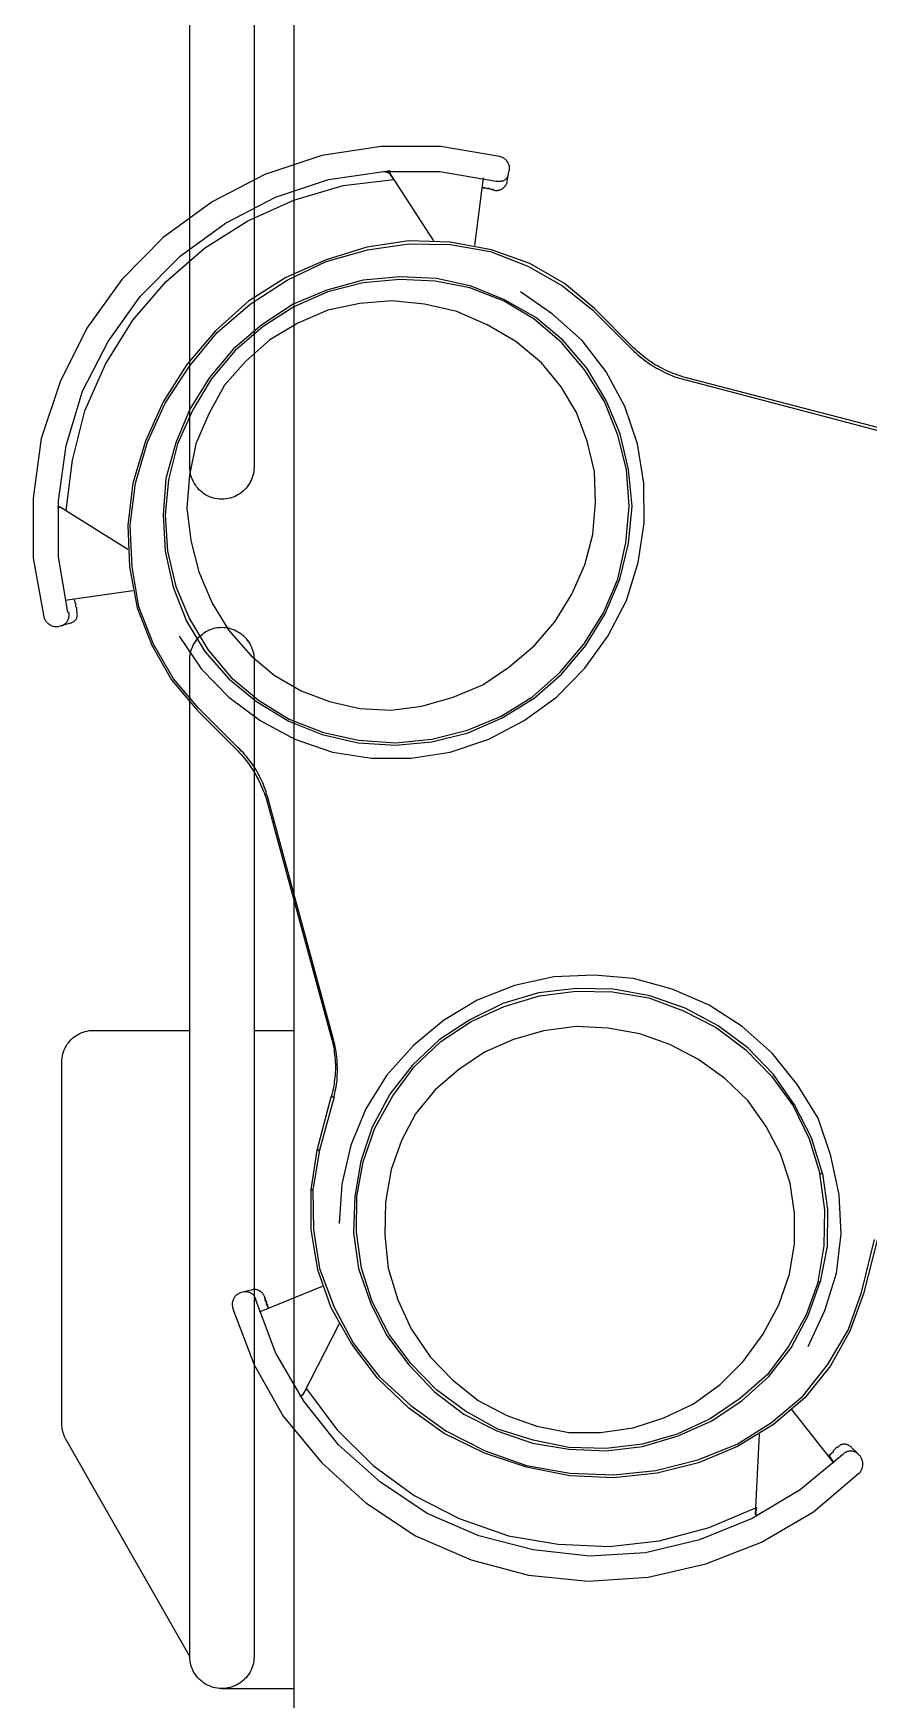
# Model space of a CAD drawing. Header units: metres. Extents: x 0 to 31.2, y 0 to 17.3.
# Drawn here: x 23.029 to 23.556, y 3.945 to 4.996 of the extents above; entities that cross this region are included whole.
import ezdxf

# ---------------------------------------------------------------- set-up
doc = ezdxf.new("R2010")
doc.units = ezdxf.units.M
doc.header["$MEASUREMENT"] = 0
doc.layers.add('Equipment Layer', color=7, linetype='CONTINUOUS', true_color=0xc20f8a)

msp = doc.modelspace()

# ---------------------------------------------------------------- linework, layer by layer
at = {"layer": 'Equipment Layer'}
for points in [[(23.1274, 4.7226), (23.1274, 5.6787)], [(23.168, 5.6787), (23.168, 4.7226)], [(23.87, 5.6734), (23.193, 5.6734), (23.193, 2.4056), (23.87, 2.4056), (23.87, 5.6734)], [(23.3232, 4.9184), (23.3228, 4.9184), (23.2858, 4.9248), (23.2481, 4.9248), (23.2107, 4.9191), (23.1747, 4.9071), (23.1415, 4.8899), (23.1105, 4.8673), (23.0844, 4.8408), (23.0625, 4.8101), (23.0456, 4.7763), (23.0336, 4.7406), (23.0286, 4.7029), (23.0286, 4.6651), (23.0353, 4.6281), (23.0353, 4.6277)], [(23.3288, 4.9089), (23.329, 4.9094), (23.3291, 4.9099), (23.3292, 4.9104), (23.3292, 4.9109), (23.3292, 4.9114), (23.3292, 4.9119), (23.3291, 4.9124), (23.3289, 4.9129), (23.3288, 4.9133), (23.3286, 4.9138), (23.3284, 4.9143), (23.3281, 4.9147), (23.3279, 4.9152), (23.3275, 4.9156), (23.3272, 4.916), (23.3269, 4.9164), (23.3265, 4.9167), (23.3261, 4.917), (23.3256, 4.9173), (23.3252, 4.9176), (23.3247, 4.9179), (23.3242, 4.9181), (23.3237, 4.9183), (23.3232, 4.9184)], [(23.0882, 4.6704), (23.0456, 4.6972), (23.0438, 4.6972), (23.0456, 4.6972), (23.0494, 4.6951), (23.0533, 4.7269), (23.0611, 4.7579), (23.0741, 4.7875), (23.0914, 4.8151), (23.1122, 4.8394), (23.1366, 4.8606), (23.1641, 4.8779), (23.193, 4.8909), (23.2241, 4.9001), (23.2562, 4.904), (23.2537, 4.9078), (23.2812, 4.8652)], [(23.0512, 4.6306), (23.0505, 4.6309), (23.0445, 4.6658), (23.0445, 4.7011), (23.0494, 4.736), (23.0597, 4.7703), (23.0759, 4.8017), (23.096, 4.8302), (23.1214, 4.8556), (23.15, 4.8764), (23.1814, 4.8927), (23.2149, 4.904), (23.2498, 4.9089), (23.2537, 4.9096), (23.2537, 4.9078), (23.2498, 4.9089), (23.2851, 4.9089), (23.3207, 4.9029), (23.3211, 4.9029)], [(23.3126, 4.905), (23.307, 4.8623)], [(23.3193, 4.8973), (23.3198, 4.8972), (23.3202, 4.8971), (23.3206, 4.8971), (23.321, 4.8971), (23.3215, 4.8971), (23.3219, 4.8972), (23.3223, 4.8972), (23.3227, 4.8973), (23.3231, 4.8975), (23.3234, 4.8976), (23.3238, 4.8977), (23.3242, 4.8979), (23.3245, 4.8981), (23.3249, 4.8983), (23.3252, 4.8986), (23.3255, 4.8988), (23.3258, 4.8991), (23.3261, 4.8994), (23.3263, 4.8997), (23.3266, 4.9), (23.3268, 4.9004), (23.327, 4.9007), (23.3272, 4.9011), (23.3274, 4.9015)], [(23.3211, 4.9029), (23.3215, 4.9028), (23.322, 4.9028), (23.3224, 4.9028), (23.3228, 4.9028), (23.3232, 4.9028), (23.3236, 4.9028), (23.324, 4.9029), (23.3244, 4.903), (23.3248, 4.9031), (23.3252, 4.9032), (23.3255, 4.9034), (23.3258, 4.9036), (23.3262, 4.9038), (23.3265, 4.904), (23.3268, 4.9042), (23.327, 4.9045), (23.3273, 4.9047), (23.3275, 4.905), (23.3277, 4.9053), (23.3279, 4.9057), (23.3281, 4.906), (23.3283, 4.9064), (23.3284, 4.9067), (23.3285, 4.9071)], [(23.3274, 4.9015), (23.3288, 4.9089)], [(23.3285, 4.9071), (23.3288, 4.9089)], [(23.3123, 4.8994), (23.3126, 4.8987), (23.3133, 4.8987), (23.3126, 4.8987), (23.3137, 4.8987), (23.3133, 4.8987), (23.3137, 4.8987), (23.3151, 4.8983), (23.3154, 4.8983), (23.3151, 4.8983), (23.3161, 4.8983), (23.3154, 4.8983), (23.3165, 4.8983), (23.3161, 4.8983), (23.3165, 4.8983), (23.3179, 4.8976), (23.3193, 4.8973)], [(23.3183, 4.8976), (23.3179, 4.8976), (23.3183, 4.8976)], [(23.319, 4.8976), (23.3183, 4.8976), (23.319, 4.8976)], [(23.2657, 4.8652), (23.2392, 4.8613), (23.2135, 4.8532), (23.1881, 4.8422), (23.1644, 4.8271), (23.1436, 4.8084), (23.1256, 4.7872), (23.1105, 4.7636), (23.0995, 4.7389), (23.0914, 4.7124), (23.0882, 4.6859), (23.0893, 4.6595), (23.0942, 4.6337), (23.1034, 4.6101), (23.1158, 4.5882), (23.132, 4.5692), (23.1567, 4.5445)], [(23.1577, 4.5455), (23.1331, 4.5702), (23.1172, 4.5889), (23.1045, 4.6108), (23.0953, 4.6344), (23.0911, 4.6595), (23.0897, 4.6859), (23.0932, 4.7124), (23.1006, 4.7382), (23.1119, 4.7629), (23.1271, 4.7861), (23.1447, 4.8073), (23.1655, 4.8253), (23.1888, 4.8405), (23.2135, 4.8521), (23.2396, 4.8595), (23.2657, 4.8634), (23.2918, 4.863), (23.3172, 4.8585), (23.3408, 4.8493), (23.3627, 4.8369), (23.3818, 4.8214), (23.4065, 4.7967)], [(23.4075, 4.7978), (23.3828, 4.8225), (23.3638, 4.8383), (23.3419, 4.851), (23.3179, 4.8595), (23.2918, 4.8645), (23.2657, 4.8652)], [(23.26, 4.8426), (23.2368, 4.8405), (23.2138, 4.8341), (23.1927, 4.8253), (23.1729, 4.8122), (23.1549, 4.7971), (23.1398, 4.7791), (23.1274, 4.759), (23.1186, 4.7378), (23.1122, 4.7152), (23.1105, 4.6923), (23.1119, 4.6694), (23.1168, 4.6468), (23.1253, 4.6253), (23.1369, 4.6062), (23.1521, 4.5889), (23.1694, 4.5745), (23.1898, 4.5621), (23.211, 4.5537), (23.2336, 4.5484), (23.2572, 4.547), (23.2802, 4.5491), (23.3031, 4.5547), (23.3246, 4.5642), (23.3447, 4.5766), (23.362, 4.5918), (23.3772, 4.6097), (23.3895, 4.6299), (23.3987, 4.6517), (23.4043, 4.6743), (23.4065, 4.6979), (23.4043, 4.7209), (23.399, 4.7434), (23.3902, 4.7646), (23.3782, 4.7847), (23.3631, 4.8024), (23.3458, 4.8168), (23.326, 4.8281), (23.3049, 4.8366), (23.283, 4.8415), (23.26, 4.8426)], [(23.26, 4.8408), (23.2368, 4.8387), (23.2145, 4.8331), (23.193, 4.8235), (23.1736, 4.8112), (23.156, 4.796), (23.1408, 4.778), (23.1292, 4.7586), (23.1196, 4.7371), (23.114, 4.7145), (23.1119, 4.6923), (23.1133, 4.6694), (23.1186, 4.6471), (23.1271, 4.6267), (23.1387, 4.6073), (23.1532, 4.59), (23.1708, 4.5755), (23.1902, 4.5635), (23.2117, 4.5551), (23.2339, 4.5501), (23.2572, 4.5484), (23.2802, 4.5508), (23.3027, 4.5565), (23.3239, 4.5653), (23.3437, 4.5776), (23.3609, 4.5928), (23.3761, 4.6108), (23.3885, 4.6306), (23.3976, 4.6517), (23.4026, 4.6747), (23.4047, 4.6979), (23.4029, 4.7209), (23.3976, 4.7427), (23.3892, 4.7639), (23.3768, 4.7837), (23.362, 4.801), (23.3447, 4.8158), (23.3257, 4.8271), (23.3041, 4.8355), (23.2823, 4.8398), (23.26, 4.8408)], [(23.1207, 4.6157), (23.1348, 4.5949), (23.1521, 4.5773), (23.1719, 4.5625), (23.1937, 4.5508), (23.2174, 4.5427), (23.2421, 4.5388), (23.2671, 4.5388), (23.2918, 4.5427), (23.3161, 4.5508), (23.3384, 4.5625), (23.3588, 4.5773), (23.3768, 4.5956), (23.3913, 4.6157), (23.4029, 4.6383), (23.4103, 4.6623), (23.4142, 4.687), (23.4139, 4.7124), (23.41, 4.7371), (23.4019, 4.7607), (23.3902, 4.7826), (23.3751, 4.8024), (23.3564, 4.8189), (23.3362, 4.8331)], [(23.2548, 4.8274), (23.2346, 4.8256), (23.2145, 4.8214), (23.1955, 4.8133), (23.1779, 4.8027), (23.1627, 4.7893), (23.1493, 4.7741), (23.1394, 4.7561), (23.1313, 4.7371), (23.1271, 4.7173), (23.1256, 4.6965), (23.1281, 4.6761), (23.1331, 4.6563), (23.1415, 4.6366), (23.1521, 4.6193), (23.1662, 4.6034), (23.1807, 4.5911), (23.1976, 4.5812), (23.2156, 4.5745), (23.2346, 4.5702), (23.2544, 4.5692), (23.2738, 4.5716), (23.2936, 4.5773), (23.3123, 4.5851), (23.3288, 4.5963), (23.3447, 4.6097), (23.3578, 4.6249), (23.3684, 4.6422), (23.3768, 4.6609), (23.3818, 4.6799), (23.3835, 4.7001), (23.3828, 4.7198), (23.3782, 4.7389), (23.3715, 4.7569), (23.3617, 4.7731), (23.3493, 4.7883), (23.3331, 4.8017), (23.3151, 4.8122), (23.296, 4.8207), (23.2756, 4.8253), (23.2548, 4.8274)], [(23.4065, 4.7967), (23.4077, 4.7956), (23.4089, 4.7945), (23.4101, 4.7934), (23.4114, 4.7923), (23.4126, 4.7913), (23.4139, 4.7903), (23.4152, 4.7894), (23.4165, 4.7884), (23.4179, 4.7875), (23.4192, 4.7866), (23.4206, 4.7858), (23.422, 4.7849), (23.4234, 4.7842), (23.4248, 4.7834), (23.4262, 4.7827), (23.4276, 4.782), (23.4291, 4.7813), (23.4306, 4.7807), (23.432, 4.7801), (23.4335, 4.7795), (23.435, 4.779), (23.4365, 4.7785), (23.4381, 4.7781), (23.4396, 4.7777)], [(23.44, 4.7791), (23.4384, 4.7795), (23.4369, 4.78), (23.4354, 4.7805), (23.4339, 4.7811), (23.4324, 4.7816), (23.431, 4.7822), (23.4295, 4.7828), (23.4281, 4.7835), (23.4267, 4.7841), (23.4253, 4.7848), (23.4239, 4.7856), (23.4225, 4.7863), (23.4212, 4.7871), (23.4199, 4.7879), (23.4186, 4.7888), (23.4173, 4.7896), (23.416, 4.7905), (23.4147, 4.7915), (23.4135, 4.7925), (23.4122, 4.7935), (23.411, 4.7945), (23.4098, 4.7956), (23.4087, 4.7966), (23.4075, 4.7978)], [(23.4396, 4.7777), (23.5899, 4.7382)], [(23.5906, 4.7399), (23.44, 4.7791)], [(23.1475, 4.7022), (23.1462, 4.7022), (23.1448, 4.7024), (23.1435, 4.7026), (23.1422, 4.7029), (23.141, 4.7033), (23.1398, 4.7038), (23.1386, 4.7043), (23.1374, 4.705), (23.1363, 4.7057), (23.1353, 4.7064), (23.1343, 4.7073), (23.1334, 4.7082), (23.1325, 4.7091), (23.1316, 4.7101), (23.1309, 4.7112), (23.1302, 4.7123), (23.1296, 4.7135), (23.129, 4.7147), (23.1285, 4.7159), (23.1281, 4.7172), (23.1278, 4.7185), (23.1276, 4.7199), (23.1275, 4.7212), (23.1274, 4.7226)], [(23.168, 4.7226), (23.1679, 4.7212), (23.1678, 4.7199), (23.1676, 4.7185), (23.1672, 4.7172), (23.1668, 4.7159), (23.1664, 4.7147), (23.1658, 4.7135), (23.1652, 4.7123), (23.1645, 4.7112), (23.1637, 4.7101), (23.1629, 4.7091), (23.162, 4.7082), (23.161, 4.7073), (23.16, 4.7064), (23.1589, 4.7057), (23.1578, 4.705), (23.1567, 4.7043), (23.1555, 4.7038), (23.1542, 4.7033), (23.1529, 4.7029), (23.1516, 4.7026), (23.1503, 4.7024), (23.1489, 4.7022), (23.1475, 4.7022)], [(23.0914, 4.6443), (23.0487, 4.6383)], [(23.0561, 4.6316), (23.0561, 4.632), (23.0561, 4.6334), (23.0561, 4.6337), (23.0554, 4.6344), (23.0554, 4.6348), (23.0554, 4.6362), (23.0551, 4.6366), (23.0551, 4.6373), (23.0551, 4.6376), (23.0544, 4.639), (23.0544, 4.6394)], [(23.0353, 4.6277), (23.0355, 4.6273), (23.0357, 4.6268), (23.0359, 4.6263), (23.0361, 4.6259), (23.0364, 4.6255), (23.0367, 4.6251), (23.0371, 4.6247), (23.0374, 4.6243), (23.0378, 4.624), (23.0382, 4.6236), (23.0386, 4.6233), (23.039, 4.6231), (23.0395, 4.6228), (23.0399, 4.6226), (23.0404, 4.6224), (23.0409, 4.6222), (23.0414, 4.6221), (23.0419, 4.622), (23.0424, 4.6219), (23.0429, 4.6219), (23.0434, 4.6219), (23.0439, 4.6219), (23.0444, 4.622), (23.0449, 4.6221)], [(23.0466, 4.6224), (23.047, 4.6226), (23.0475, 4.6228), (23.0478, 4.6231), (23.0482, 4.6233), (23.0486, 4.6235), (23.0489, 4.6238), (23.0492, 4.6241), (23.0495, 4.6244), (23.0497, 4.6247), (23.05, 4.625), (23.0502, 4.6254), (23.0504, 4.6257), (23.0505, 4.6261), (23.0507, 4.6264), (23.0508, 4.6268), (23.051, 4.6272), (23.0511, 4.6276), (23.0511, 4.628), (23.0512, 4.6284), (23.0512, 4.6288), (23.0513, 4.6293), (23.0513, 4.6297), (23.0512, 4.6301), (23.0512, 4.6306)], [(23.0523, 4.6242), (23.0527, 4.6243), (23.053, 4.6244), (23.0534, 4.6246), (23.0537, 4.6248), (23.0541, 4.625), (23.0544, 4.6252), (23.0546, 4.6254), (23.0549, 4.6257), (23.0552, 4.6259), (23.0554, 4.6262), (23.0556, 4.6265), (23.0558, 4.6269), (23.056, 4.6272), (23.0561, 4.6275), (23.0562, 4.6279), (23.0563, 4.6283), (23.0564, 4.6287), (23.0564, 4.6291), (23.0565, 4.6295), (23.0564, 4.6299), (23.0564, 4.6303), (23.0564, 4.6307), (23.0563, 4.6312), (23.0561, 4.6316)], [(23.0449, 4.6221), (23.0523, 4.6242)], [(23.1274, 4.6013), (23.1275, 4.6026), (23.1276, 4.6039), (23.1278, 4.6052), (23.1281, 4.6064), (23.1285, 4.6077), (23.129, 4.6089), (23.1296, 4.6101), (23.1302, 4.6112), (23.1309, 4.6123), (23.1316, 4.6133), (23.1325, 4.6144), (23.1334, 4.6153), (23.1343, 4.6162), (23.1353, 4.617), (23.1363, 4.6178), (23.1374, 4.6185), (23.1386, 4.6192), (23.1398, 4.6197), (23.141, 4.6202), (23.1422, 4.6206), (23.1435, 4.621), (23.1448, 4.6212), (23.1462, 4.6213), (23.1475, 4.6214)], [(23.1475, 4.6214), (23.1489, 4.6213), (23.1503, 4.6212), (23.1516, 4.621), (23.1529, 4.6206), (23.1542, 4.6202), (23.1555, 4.6197), (23.1567, 4.6192), (23.1578, 4.6185), (23.1589, 4.6178), (23.16, 4.617), (23.161, 4.6162), (23.162, 4.6153), (23.1629, 4.6144), (23.1637, 4.6133), (23.1645, 4.6123), (23.1652, 4.6112), (23.1658, 4.6101), (23.1664, 4.6089), (23.1668, 4.6077), (23.1672, 4.6064), (23.1676, 4.6052), (23.1678, 4.6039), (23.1679, 4.6026), (23.168, 4.6013)], [(23.1475, 4.6214), (23.1475, 4.6214)], [(23.1274, 3.9719), (23.1274, 4.6013)], [(23.168, 4.6013), (23.168, 3.9719)], [(23.1567, 4.5445), (23.1578, 4.5434), (23.1588, 4.5422), (23.1599, 4.5411), (23.1609, 4.5399), (23.1619, 4.5387), (23.1629, 4.5374), (23.1638, 4.5362), (23.1648, 4.5349), (23.1657, 4.5336), (23.1665, 4.5323), (23.1674, 4.531), (23.1682, 4.5297), (23.169, 4.5283), (23.1697, 4.5269), (23.1705, 4.5256), (23.1712, 4.5242), (23.1719, 4.5228), (23.1725, 4.5214), (23.1731, 4.5199), (23.1737, 4.5185), (23.1743, 4.5171), (23.1748, 4.5156), (23.1753, 4.5142), (23.1757, 4.5127)], [(23.1768, 4.5131), (23.1764, 4.5146), (23.1759, 4.5162), (23.1755, 4.5177), (23.1749, 4.5192), (23.1744, 4.5207), (23.1738, 4.5221), (23.1732, 4.5236), (23.1726, 4.525), (23.1719, 4.5265), (23.1712, 4.5279), (23.1704, 4.5293), (23.1697, 4.5306), (23.1688, 4.532), (23.168, 4.5333), (23.1671, 4.5347), (23.1662, 4.536), (23.1653, 4.5372), (23.1643, 4.5385), (23.1633, 4.5397), (23.1622, 4.5409), (23.1612, 4.5421), (23.1601, 4.5433), (23.1589, 4.5444), (23.1577, 4.5455)], [(23.1757, 4.5127), (23.2167, 4.3628), (23.2177, 4.3628), (23.1768, 4.5131)], [(23.5176, 4.1677), (23.5282, 4.1903), (23.5356, 4.2139), (23.5384, 4.2386), (23.5373, 4.2633), (23.532, 4.288), (23.5239, 4.3117), (23.5109, 4.3328), (23.495, 4.3526), (23.476, 4.3695), (23.4551, 4.3829), (23.4319, 4.3931), (23.4075, 4.3998), (23.3825, 4.402), (23.3571, 4.4009), (23.3324, 4.3953), (23.3087, 4.3861), (23.2876, 4.3734), (23.2685, 4.3575), (23.2516, 4.3385), (23.2385, 4.3176), (23.229, 4.2947), (23.2234, 4.27), (23.2216, 4.2453)], [(23.3712, 4.3935), (23.3475, 4.3907), (23.325, 4.384), (23.3041, 4.3737), (23.2847, 4.361), (23.2678, 4.3448), (23.2537, 4.3268), (23.2424, 4.306), (23.2354, 4.2845), (23.2315, 4.2623), (23.2308, 4.2393), (23.2339, 4.2168), (23.2414, 4.1952), (23.2516, 4.1748), (23.2657, 4.1561), (23.2819, 4.1391), (23.3003, 4.125), (23.3211, 4.1144), (23.3437, 4.1067), (23.3666, 4.1028), (23.3902, 4.1017), (23.4132, 4.1046), (23.4357, 4.1113), (23.4569, 4.1208), (23.476, 4.1335), (23.4929, 4.1487), (23.507, 4.1667), (23.5176, 4.1871), (23.5253, 4.2083), (23.5239, 4.2083), (23.5165, 4.1875), (23.5052, 4.1677), (23.4918, 4.1497), (23.4749, 4.1349), (23.4558, 4.1219), (23.435, 4.1123), (23.4132, 4.106), (23.3902, 4.1032), (23.3666, 4.1039), (23.344, 4.1084), (23.3218, 4.1155), (23.3013, 4.1268), (23.283, 4.1402), (23.2668, 4.1568), (23.2533, 4.1751), (23.2424, 4.1959), (23.2357, 4.2171), (23.2325, 4.2397), (23.2329, 4.2623), (23.2368, 4.2841), (23.2442, 4.3053), (23.2555, 4.3258), (23.2689, 4.3441), (23.2858, 4.36), (23.3049, 4.3727), (23.3257, 4.3822), (23.3482, 4.3889), (23.3712, 4.3917), (23.3941, 4.3914), (23.417, 4.3875), (23.4389, 4.3794), (23.4597, 4.3688), (23.4784, 4.3547), (23.4946, 4.3381), (23.5081, 4.3194), (23.5183, 4.2986), (23.525, 4.2767), (23.5267, 4.2767), (23.5197, 4.2993), (23.5091, 4.3201), (23.4957, 4.3392), (23.4795, 4.3561), (23.4608, 4.3699), (23.44, 4.3811), (23.4177, 4.3889), (23.3948, 4.3931), (23.3712, 4.3935)], [(23.0466, 4.3469), (23.0467, 4.3483), (23.0468, 4.3497), (23.047, 4.351), (23.0473, 4.3523), (23.0477, 4.3536), (23.0482, 4.3548), (23.0487, 4.356), (23.0493, 4.3572), (23.05, 4.3583), (23.0508, 4.3593), (23.0516, 4.3603), (23.0524, 4.3612), (23.0534, 4.3621), (23.0544, 4.3629), (23.0554, 4.3637), (23.0565, 4.3643), (23.0576, 4.3649), (23.0588, 4.3655), (23.0601, 4.3659), (23.0613, 4.3663), (23.0626, 4.3666), (23.064, 4.3669), (23.0653, 4.367), (23.0667, 4.367)], [(23.0667, 4.367), (23.1274, 4.367)], [(23.168, 4.367), (23.193, 4.367)], [(23.3712, 4.3695), (23.3507, 4.3667), (23.3317, 4.3614), (23.3133, 4.3533), (23.2971, 4.3423), (23.2823, 4.3296), (23.2699, 4.3145), (23.2611, 4.2975), (23.2544, 4.2792), (23.2509, 4.2587), (23.2505, 4.2379), (23.2526, 4.2171), (23.2586, 4.197), (23.2671, 4.1787), (23.2791, 4.161), (23.2932, 4.1466), (23.3094, 4.1335), (23.3274, 4.124), (23.3465, 4.1173), (23.3666, 4.1134), (23.3867, 4.1134), (23.4072, 4.1162), (23.4266, 4.1226), (23.4453, 4.1314), (23.4622, 4.1437), (23.4767, 4.1582), (23.489, 4.1751), (23.4992, 4.1938), (23.5059, 4.2132), (23.5091, 4.2323), (23.5091, 4.2517), (23.5063, 4.2707), (23.5003, 4.2891), (23.4911, 4.3064), (23.4795, 4.3229), (23.465, 4.3367), (23.4484, 4.3487), (23.4304, 4.3582), (23.4114, 4.3649), (23.3913, 4.3684), (23.3712, 4.3695)], [(23.2167, 4.3628), (23.2171, 4.3613), (23.2175, 4.3597), (23.2178, 4.3581), (23.2181, 4.3566), (23.2184, 4.355), (23.2186, 4.3534), (23.2188, 4.3519), (23.219, 4.3503), (23.2191, 4.3487), (23.2192, 4.3471), (23.2193, 4.3455), (23.2193, 4.3439), (23.2193, 4.3423), (23.2192, 4.3408), (23.2191, 4.3392), (23.219, 4.3376), (23.2188, 4.336), (23.2186, 4.3344), (23.2184, 4.3329), (23.2181, 4.3313), (23.2178, 4.3297), (23.2175, 4.3282), (23.2171, 4.3266), (23.2167, 4.3251)], [(23.2177, 4.3628), (23.2167, 4.3628)], [(23.2184, 4.3251), (23.2188, 4.3266), (23.2191, 4.3282), (23.2194, 4.3297), (23.2197, 4.3313), (23.22, 4.3329), (23.2201, 4.3344), (23.2203, 4.336), (23.2204, 4.3376), (23.2205, 4.3392), (23.2206, 4.3408), (23.2206, 4.3423), (23.2206, 4.3439), (23.2205, 4.3455), (23.2204, 4.3471), (23.2203, 4.3487), (23.2202, 4.3503), (23.22, 4.3519), (23.2198, 4.3534), (23.2195, 4.355), (23.2192, 4.3566), (23.2189, 4.3581), (23.2185, 4.3597), (23.2181, 4.3613), (23.2177, 4.3628)], [(23.0466, 4.119), (23.0466, 4.3469)], [(23.2184, 4.3251), (23.2093, 4.2915), (23.2078, 4.2915), (23.2167, 4.3251), (23.2184, 4.3251)], [(23.2167, 4.3251), (23.2184, 4.3251)], [(23.2093, 4.2915), (23.205, 4.2665), (23.204, 4.2665), (23.2078, 4.2915), (23.2093, 4.2915)], [(23.5267, 4.2767), (23.5299, 4.2541), (23.5296, 4.2309), (23.5253, 4.2083), (23.5239, 4.2083), (23.5278, 4.2312), (23.5282, 4.2538), (23.525, 4.2767), (23.5267, 4.2767)], [(23.5613, 4.2347), (23.5525, 4.2009), (23.544, 4.1772), (23.5317, 4.1554), (23.5155, 4.1353), (23.4957, 4.1183), (23.4731, 4.1046), (23.4484, 4.0943), (23.4223, 4.0876), (23.3948, 4.0848), (23.3673, 4.0859), (23.3398, 4.0915), (23.3133, 4.1003), (23.2879, 4.1127), (23.2657, 4.1286), (23.2459, 4.1476), (23.2297, 4.1691), (23.2167, 4.1921), (23.2082, 4.216), (23.204, 4.2414), (23.204, 4.2665), (23.205, 4.2665), (23.2054, 4.2414), (23.2093, 4.2168), (23.2184, 4.1924), (23.2308, 4.1695), (23.247, 4.1487), (23.2668, 4.1303), (23.289, 4.1144), (23.3137, 4.1017), (23.3398, 4.0926), (23.3673, 4.0876), (23.3948, 4.0866), (23.4216, 4.0894), (23.4481, 4.0961), (23.4728, 4.106), (23.4946, 4.1197), (23.5144, 4.1363), (23.5299, 4.1561), (23.543, 4.1779), (23.5514, 4.2016), (23.5596, 4.2351)], [(23.1599, 4.2016), (23.1593, 4.2014), (23.1588, 4.2012), (23.1584, 4.201), (23.1579, 4.2008), (23.1575, 4.2005), (23.157, 4.2002), (23.1567, 4.1999), (23.1563, 4.1995), (23.156, 4.1991), (23.1556, 4.1987), (23.1554, 4.1983), (23.1551, 4.1979), (23.1549, 4.1974), (23.1547, 4.197), (23.1545, 4.1965), (23.1544, 4.196), (23.1543, 4.1955), (23.1542, 4.195), (23.1542, 4.1945), (23.1542, 4.194), (23.1542, 4.1935), (23.1543, 4.193), (23.1544, 4.1925), (23.1546, 4.1921)], [(23.1669, 4.2033), (23.1599, 4.2016)], [(23.169, 4.1977), (23.1689, 4.1981), (23.1687, 4.1985), (23.1685, 4.1988), (23.1683, 4.1992), (23.1681, 4.1995), (23.1678, 4.1998), (23.1675, 4.2001), (23.1673, 4.2004), (23.1669, 4.2006), (23.1666, 4.2009), (23.1663, 4.2011), (23.1659, 4.2013), (23.1656, 4.2015), (23.1652, 4.2016), (23.1648, 4.2017), (23.1645, 4.2019), (23.1641, 4.2019), (23.1637, 4.202), (23.1633, 4.2021), (23.1629, 4.2021), (23.1625, 4.2021), (23.1621, 4.2021), (23.1617, 4.202), (23.1613, 4.2019)], [(23.1747, 4.1988), (23.1745, 4.1992), (23.1744, 4.1995), (23.1742, 4.1999), (23.174, 4.2003), (23.1737, 4.2006), (23.1735, 4.201), (23.1732, 4.2013), (23.1729, 4.2016), (23.1726, 4.2019), (23.1723, 4.2022), (23.1719, 4.2024), (23.1716, 4.2026), (23.1712, 4.2029), (23.1709, 4.203), (23.1705, 4.2032), (23.1701, 4.2033), (23.1697, 4.2034), (23.1693, 4.2035), (23.1689, 4.2036), (23.1685, 4.2036), (23.1681, 4.2036), (23.1677, 4.2035), (23.1673, 4.2035), (23.1669, 4.2033)], [(23.5402, 4.1), (23.5394, 4.0993), (23.5126, 4.0771), (23.4823, 4.0591), (23.4491, 4.0457), (23.4149, 4.0375), (23.3796, 4.0354), (23.344, 4.0393), (23.3098, 4.0481), (23.2773, 4.0622), (23.2477, 4.082), (23.2212, 4.1056), (23.1994, 4.1331), (23.1814, 4.1638), (23.169, 4.197), (23.169, 4.1977)], [(23.211, 4.2055), (23.1712, 4.1892)], [(23.1747, 4.1988), (23.175, 4.1977), (23.1747, 4.1988)], [(23.175, 4.1977), (23.175, 4.197), (23.175, 4.1977)], [(23.175, 4.197), (23.175, 4.1966), (23.175, 4.197)], [(23.175, 4.1966), (23.1757, 4.1959), (23.175, 4.1966)], [(23.1757, 4.1959), (23.1757, 4.1949), (23.1757, 4.1959)], [(23.1546, 4.1921), (23.1546, 4.1914), (23.168, 4.1561), (23.1863, 4.1236), (23.2107, 4.0943), (23.2385, 4.0689), (23.2699, 4.0481), (23.3049, 4.033), (23.3412, 4.0234), (23.3789, 4.0195), (23.4167, 4.022), (23.453, 4.0305), (23.4883, 4.0442), (23.5211, 4.0633), (23.5497, 4.0876), (23.55, 4.0876)], [(23.1757, 4.1949), (23.1757, 4.1942), (23.1757, 4.1949)], [(23.1757, 4.1942), (23.1764, 4.1938), (23.1757, 4.1942)], [(23.1764, 4.1938), (23.1764, 4.1931), (23.1764, 4.1938)], [(23.1764, 4.1931), (23.1768, 4.1921), (23.1764, 4.1931)], [(23.1768, 4.1921), (23.1768, 4.1914), (23.1768, 4.1921)], [(23.2216, 4.1818), (23.1987, 4.137), (23.1969, 4.1363), (23.1987, 4.137), (23.2011, 4.1409), (23.2202, 4.1152), (23.2431, 4.0926), (23.2689, 4.0735), (23.2974, 4.0591), (23.3285, 4.0481), (23.3599, 4.0428), (23.392, 4.0414), (23.4237, 4.0449), (23.4551, 4.0534), (23.4851, 4.0661), (23.4844, 4.0619), (23.4869, 4.1123)], [(23.5363, 4.1039), (23.5356, 4.1039), (23.5349, 4.1032), (23.5345, 4.1028), (23.5338, 4.1021), (23.5335, 4.1017), (23.5335, 4.101), (23.5327, 4.1003), (23.532, 4.1), (23.5317, 4.0993), (23.531, 4.0993), (23.5317, 4.0993), (23.531, 4.0993), (23.5306, 4.0989), (23.5338, 4.0943), (23.5073, 4.1279)], [(23.0494, 4.1088), (23.0492, 4.1092), (23.049, 4.1095), (23.0488, 4.1099), (23.0486, 4.1103), (23.0484, 4.1107), (23.0483, 4.111), (23.0481, 4.1114), (23.0479, 4.1118), (23.0478, 4.1123), (23.0476, 4.1127), (23.0475, 4.1131), (23.0474, 4.1135), (23.0473, 4.114), (23.0471, 4.1144), (23.047, 4.1148), (23.047, 4.1153), (23.0469, 4.1157), (23.0468, 4.1162), (23.0468, 4.1167), (23.0467, 4.1171), (23.0467, 4.1176), (23.0466, 4.1181), (23.0466, 4.1186), (23.0466, 4.119)], [(23.1274, 3.9719), (23.0494, 4.1088)], [(23.5451, 4.1039), (23.5447, 4.1042), (23.5444, 4.1045), (23.544, 4.1048), (23.5436, 4.105), (23.5432, 4.1053), (23.5428, 4.1055), (23.5424, 4.1056), (23.542, 4.1057), (23.5416, 4.1058), (23.5412, 4.1059), (23.5408, 4.106), (23.5404, 4.106), (23.54, 4.106), (23.5396, 4.1059), (23.5393, 4.1058), (23.5389, 4.1057), (23.5385, 4.1056), (23.5381, 4.1055), (23.5378, 4.1053), (23.5375, 4.105), (23.5371, 4.1048), (23.5368, 4.1045), (23.5365, 4.1042), (23.5363, 4.1039)], [(23.549, 4.1), (23.5487, 4.1002), (23.5484, 4.1005), (23.5481, 4.1007), (23.5477, 4.1009), (23.5474, 4.101), (23.547, 4.1012), (23.5466, 4.1013), (23.5462, 4.1014), (23.5458, 4.1015), (23.5454, 4.1015), (23.545, 4.1016), (23.5446, 4.1016), (23.5441, 4.1016), (23.5437, 4.1015), (23.5433, 4.1015), (23.5429, 4.1014), (23.5425, 4.1013), (23.5421, 4.1012), (23.5418, 4.101), (23.5414, 4.1009), (23.5411, 4.1007), (23.5407, 4.1005), (23.5404, 4.1002), (23.5402, 4.1)], [(23.55, 4.0989), (23.5451, 4.1039), (23.549, 4.1)], [(23.55, 4.0876), (23.5504, 4.088), (23.5507, 4.0885), (23.551, 4.0889), (23.5512, 4.0894), (23.5514, 4.0899), (23.5516, 4.0903), (23.5518, 4.0908), (23.5519, 4.0913), (23.552, 4.0919), (23.5521, 4.0924), (23.5521, 4.0929), (23.5522, 4.0934), (23.5521, 4.0939), (23.5521, 4.0944), (23.552, 4.095), (23.5519, 4.0954), (23.5518, 4.0959), (23.5516, 4.0964), (23.5514, 4.0969), (23.5512, 4.0973), (23.551, 4.0978), (23.5507, 4.0982), (23.5504, 4.0986), (23.55, 4.0989)], [(23.4855, 4.0605), (23.4844, 4.0619), (23.4855, 4.0605)], [(23.1475, 3.9518), (23.1462, 3.9519), (23.1448, 3.952), (23.1435, 3.9522), (23.1422, 3.9525), (23.141, 3.9529), (23.1398, 3.9534), (23.1386, 3.9539), (23.1374, 3.9545), (23.1363, 3.9552), (23.1353, 3.956), (23.1343, 3.9568), (23.1334, 3.9576), (23.1325, 3.9586), (23.1316, 3.9596), (23.1309, 3.9606), (23.1302, 3.9617), (23.1296, 3.9628), (23.129, 3.964), (23.1285, 3.9652), (23.1281, 3.9665), (23.1278, 3.9678), (23.1276, 3.9692), (23.1275, 3.9705), (23.1274, 3.9719)], [(23.168, 3.9719), (23.1679, 3.9705), (23.1678, 3.9692), (23.1676, 3.9678), (23.1672, 3.9665), (23.1668, 3.9652), (23.1664, 3.964), (23.1658, 3.9628), (23.1652, 3.9617), (23.1645, 3.9606), (23.1637, 3.9596), (23.1629, 3.9586), (23.162, 3.9576), (23.161, 3.9568), (23.16, 3.956), (23.1589, 3.9552), (23.1578, 3.9545), (23.1567, 3.9539), (23.1555, 3.9534), (23.1542, 3.9529), (23.1529, 3.9525), (23.1516, 3.9522), (23.1503, 3.952), (23.1489, 3.9519), (23.1475, 3.9518)], [(23.1475, 3.9518), (23.1475, 3.9518)], [(23.1475, 3.9518), (23.193, 3.9518)]]:
    msp.add_lwpolyline(points, dxfattribs=at)

doc.saveas('drawing.dxf')
